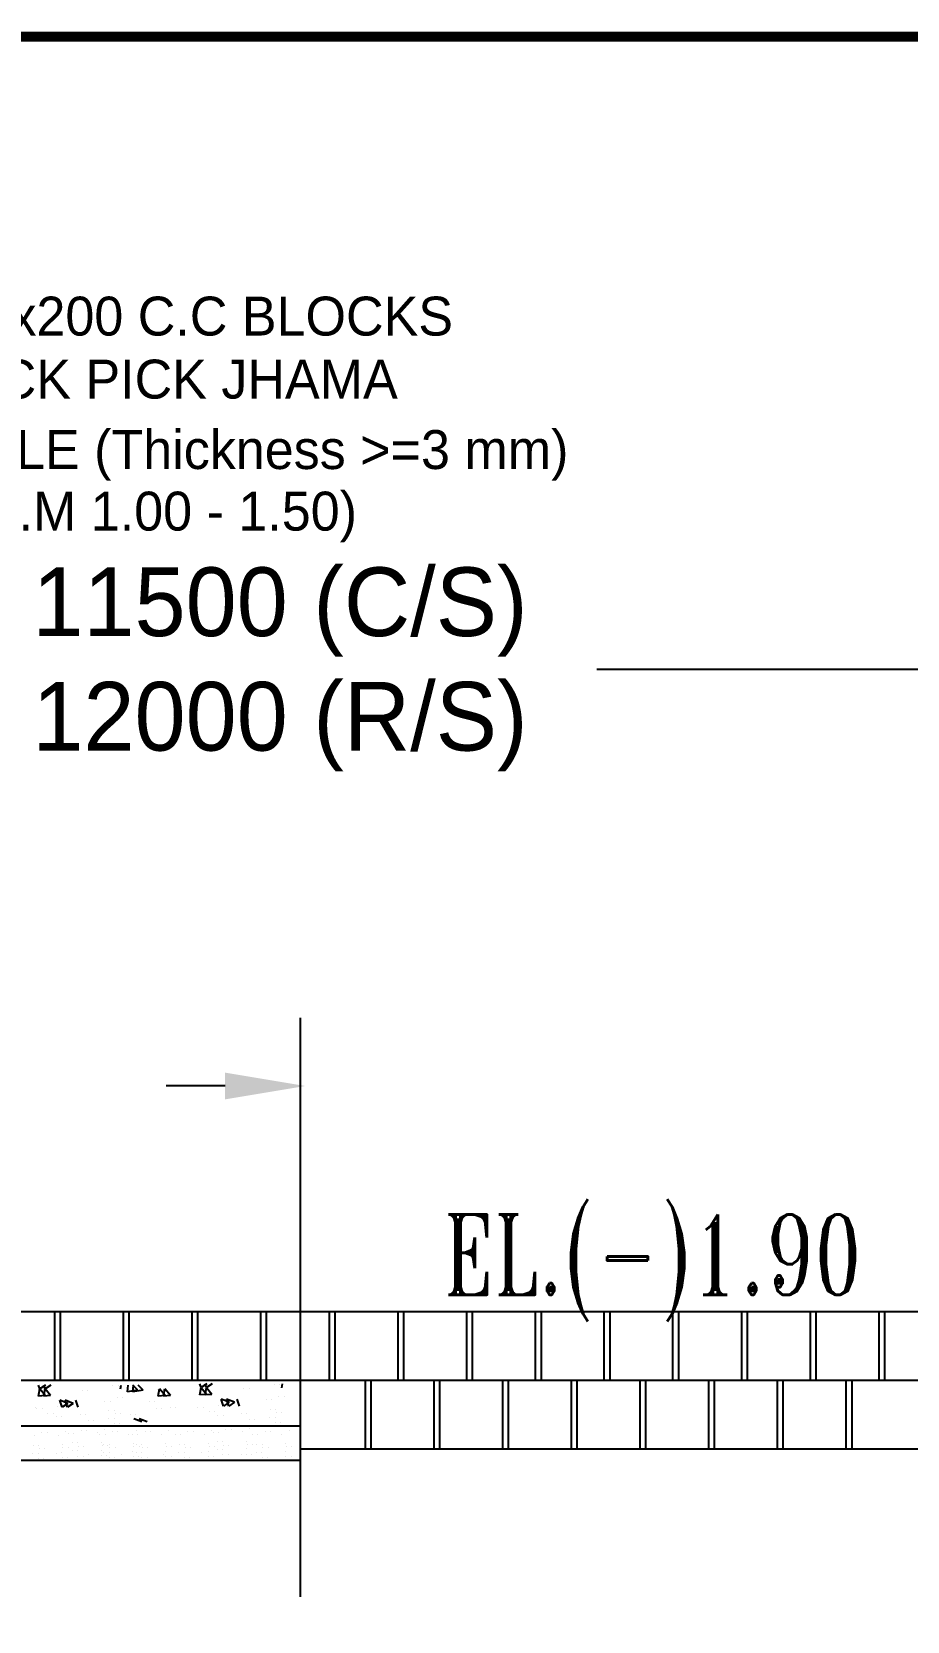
# Model space of a CAD drawing. Extents: x -377620 to 406987, y -326460 to -226264.
# Drawn here: x 356435 to 360259, y -237004 to -230063 of the extents above; entities that cross this region are included whole.
import ezdxf

# ---------------------------------------------------------------- set-up
doc = ezdxf.new("R2010")
doc.units = 0
doc.header["$LTSCALE"] = 300
doc.header["$MEASUREMENT"] = 0
doc.layers.get('DEFPOINTS').update_dxf_attribs({"linetype": 'CONTINUOUS'})
doc.layers.add('LINE', color=7, linetype='CONTINUOUS')
doc.styles.add('BIG', font='ROMANT.SHX')
doc.dimstyles.new('3', dxfattribs={"dimtxt": 225, "dimasz": 350, "dimexe": 100, "dimexo": 25, "dimgap": 9, "dimtad": 0, "dimdec": 0, "dimzin": 0, "dimdsep": 46, "dimtxsty": 'Standard', "dimcen": 0, "dimclrd": 5, "dimclre": 6, "dimclrt": 256, "dimadec": 0, "dimazin": 0, "dimtfac": 1, "dimtdec": 0, "dimtofl": 0, "dimtmove": 2, "dimatfit": 3, "dimfxl": 1, "dimtolj": 1, "dimtzin": 0, "dimarcsym": 0})

# ---------------------------------------------------------------- blocks, each defined once
blk = doc.blocks.new('*D510')
at = {"layer": 'DEFPOINTS', "color": 0}
for p in [(353979.5, -232847.3), (353979.5, -232996.6), (361059.5, -232996.6)]:
    blk.add_point(p, dxfattribs=at)
at = {"layer": 'LINE', "color": 7, "lineweight": -2}
for p, q in [((353979.5, -232971.6), (353979.5, -232747.3)), ((361059.5, -232971.6), (361059.5, -232747.3)), ((354229.5, -232847.3), (356135.5, -232847.3)), ((360809.5, -232847.3), (358903.5, -232847.3))]:
    blk.add_line(p, q, dxfattribs=at)
at = {"layer": 'LINE', "color": 7}
for points in [[(354229.5, -232805.7), (354229.5, -232889), (353979.5, -232847.3)], [(360809.5, -232805.7), (360809.5, -232889), (361059.5, -232847.3)]]:
    blk.add_solid(points, dxfattribs=at)
at = {"layer": 'LINE', "color": 7, "insert": (357519.5, -232847.3), "char_height": 300, "attachment_point": 5}
blk.add_mtext('\\A1;11500 (C/S)\\P12000 (R/S)', dxfattribs=at)
blk = doc.blocks.new('A$C546D0F5F')
at = {"layer": 'LINE'}
for s, p in [('1- LAYER 400x400x200 C.C BLOCKS', (0, 0)), ('OVER 100mm THICK PICK JHAMA', (0, -275.2)), ('CHIPS, GEOTEXTILE (Thickness >=3 mm) ', (0, -582.8)), ('& 100 mm SAND (F.M 1.00 - 1.50)', (-26.9, -851.6))]:
    blk.add_text(s, height=170, dxfattribs=at).set_placement(p)

msp = doc.modelspace()

# ---------------------------------------------------------------- linework, layer by layer
at = {"layer": 'LINE', "color": 7}
for p, q in [((357609.548, -236897.1748), (357609.548, -234368.6661)), ((357279.5811, -234666.7536), (357022.5108, -234666.7536)), ((361059.548, -235652.574), (354159.548, -235652.574)), ((356534.548, -235652.574), (356534.548, -235952.574)), ((356559.548, -235652.574), (356559.548, -235952.574)), ((356834.548, -235652.574), (356834.548, -235952.574)), ((356859.548, -235652.574), (356859.548, -235952.574)), ((357134.548, -235652.574), (357134.548, -235952.574)), ((357159.548, -235652.574), (357159.548, -235952.574)), ((357434.548, -235652.574), (357434.548, -235952.574)), ((357459.548, -235652.574), (357459.548, -235952.574)), ((357734.548, -235652.574), (357734.548, -235952.574)), ((357759.548, -235652.574), (357759.548, -235952.574)), ((358034.548, -235652.574), (358034.548, -235952.574)), ((358059.548, -235652.574), (358059.548, -235952.574)), ((358334.548, -235652.574), (358334.548, -235952.574)), ((358359.548, -235652.574), (358359.548, -235952.574)), ((358634.548, -235652.574), (358634.548, -235952.574)), ((358659.548, -235652.574), (358659.548, -235952.574)), ((358934.548, -235652.574), (358934.548, -235952.574)), ((358959.548, -235652.574), (358959.548, -235952.574)), ((359234.548, -235652.574), (359234.548, -235952.574)), ((359259.548, -235652.574), (359259.548, -235952.574)), ((359534.548, -235652.574), (359534.548, -235952.574)), ((359559.548, -235652.574), (359559.548, -235952.574)), ((359834.548, -235652.574), (359834.548, -235952.574)), ((359859.548, -235652.574), (359859.548, -235952.574)), ((360134.548, -235652.574), (360134.548, -235952.574)), ((360159.548, -235652.574), (360159.548, -235952.574)), ((361059.548, -235952.574), (354279.4612, -235952.574)), ((356470.861, -235989.205), (356465.3991, -235972.927)), ((356494.9649, -235972.927), (356470.852, -235989.1914)), ((356494.1128, -235989.205), (356488.6509, -235972.927)), ((356518.2167, -235972.927), (356494.1038, -235989.1914)), ((356790.0427, -235974.5276), (356790.0427, -235974.5276)), ((356813.2946, -235974.5276), (356813.2946, -235974.5276)), ((356823.0382, -235989.845), (356826.1589, -235972.927)), ((356853.5598, -236002.0557), (356856.9484, -235972.927)), ((356898.0188, -235995.1482), (356876.6977, -235972.927)), ((356876.8116, -236002.0557), (356880.2002, -235972.927)), ((356921.2706, -235995.1482), (356899.9495, -235972.927)), ((357175.3653, -235984.0648), (357169.9033, -235967.7867)), ((357199.4692, -235967.7867), (357175.3562, -235984.0511)), ((357198.6171, -235984.0648), (357193.1552, -235967.7867)), ((357222.721, -235967.7867), (357198.608, -235984.0511)), ((357494.547, -235969.3874), (357494.547, -235969.3874)), ((357517.7988, -235969.3874), (357517.7988, -235969.3874)), ((357527.5424, -235984.7048), (357530.6632, -235967.7867)), ((357891.3882, -235951.6917), (357891.3882, -236251.6917)), ((357916.3882, -235951.6917), (357916.3882, -236251.6917)), ((358191.3882, -235951.6917), (358191.3882, -236251.6917)), ((358216.3882, -235951.6917), (358216.3882, -236251.6917)), ((358491.3882, -235951.6917), (358491.3882, -236251.6917)), ((358516.3882, -235951.6917), (358516.3882, -236251.6917)), ((358791.3882, -235951.6917), (358791.3882, -236251.6917)), ((358816.3882, -235951.6917), (358816.3882, -236251.6917)), ((359091.3882, -235951.6917), (359091.3882, -236251.6917)), ((359116.3882, -235951.6917), (359116.3882, -236251.6917)), ((359391.3882, -235951.6917), (359391.3882, -236251.6917)), ((359416.3882, -235951.6917), (359416.3882, -236251.6917)), ((359691.3882, -235951.6917), (359691.3882, -236251.6917)), ((359716.3882, -235951.6917), (359716.3882, -236251.6917)), ((359991.3882, -235951.6917), (359991.3882, -236251.6917)), ((360016.3882, -235951.6917), (360016.3882, -236251.6917)), ((356462.5632, -235992.9285), (356462.5632, -235992.9285)), ((356494.285, -236018.5918), (356464.3992, -236021.2065)), ((356464.4081, -236021.2214), (356470.1894, -235989.88)), ((356494.285, -236018.5918), (356470.1805, -235989.8651)), ((356485.815, -235992.9285), (356485.815, -235992.9285)), ((356517.5368, -236018.5918), (356487.651, -236021.2065)), ((356487.6599, -236021.2214), (356493.4412, -235989.88)), ((356517.5368, -236018.5918), (356493.4323, -235989.8651)), ((356593.2051, -236052.5034), (356558.1958, -236039.0646)), ((356568.3431, -236069.2939), (356558.2049, -236039.0793)), ((356593.2051, -236052.5034), (356568.334, -236069.2791)), ((356616.4569, -236052.5034), (356581.4477, -236039.0646)), ((356591.5949, -236069.2939), (356581.4568, -236039.0793)), ((356616.4569, -236052.5034), (356591.5858, -236069.2791)), ((356638.0983, -236069.2939), (356627.9602, -236039.0793)), ((356656.8666, -235994.9115), (356656.8666, -235994.9115)), ((356680.1184, -235994.9115), (356680.1184, -235994.9115)), ((356754.1563, -236042.981), (356754.1563, -236042.981)), ((356777.4081, -236042.981), (356777.4081, -236042.981)), ((356809.8004, -236028.5186), (356809.8004, -236028.5186)), ((356833.0522, -236028.5186), (356833.0522, -236028.5186)), ((356898.0188, -235995.1482), (356853.5504, -236002.0448)), ((356921.2706, -235995.1482), (356876.8022, -236002.0448)), ((356948.4597, -236044.964), (356948.4597, -236044.964)), ((356971.7115, -236044.964), (356971.7115, -236044.964)), ((356985.7264, -235992.9285), (356985.7264, -235992.9285)), ((357017.4482, -236018.5918), (356987.5623, -236021.2065)), ((356987.5713, -236021.2214), (356993.3525, -235989.88)), ((357017.4482, -236018.5918), (356993.3436, -235989.8651)), ((357008.9782, -235992.9285), (357008.9782, -235992.9285)), ((357040.7, -236018.5918), (357010.8141, -236021.2065)), ((357010.8231, -236021.2214), (357016.6044, -235989.88)), ((357040.7, -236018.5918), (357016.5954, -235989.8651)), ((357167.0675, -235987.7882), (357167.0675, -235987.7882)), ((357198.7893, -236013.4515), (357168.9034, -236016.0662)), ((357168.9124, -236016.0811), (357174.6937, -235984.7398)), ((357198.7893, -236013.4515), (357174.6847, -235984.7249)), ((357190.3193, -235987.7882), (357190.3193, -235987.7882)), ((357222.0411, -236013.4515), (357192.1553, -236016.0662)), ((357192.1642, -236016.0811), (357197.9455, -235984.7398)), ((357222.0411, -236013.4515), (357197.9366, -235984.7249)), ((357297.7094, -236047.3631), (357262.7001, -236033.9243)), ((357272.8474, -236064.1536), (357262.7092, -236033.9391)), ((357297.7094, -236047.3631), (357272.8382, -236064.1389)), ((357320.9612, -236047.3631), (357285.9519, -236033.9243)), ((357296.0992, -236064.1536), (357285.961, -236033.9391)), ((357320.9612, -236047.3631), (357296.0901, -236064.1389)), ((357342.6026, -236064.1536), (357332.4644, -236033.9391)), ((357361.3708, -235989.7713), (357361.3708, -235989.7713)), ((357384.6227, -235989.7713), (357384.6227, -235989.7713)), ((357458.6606, -236037.8407), (357458.6606, -236037.8407)), ((357481.9124, -236037.8407), (357481.9124, -236037.8407)), ((357514.3046, -236023.3783), (357514.3046, -236023.3783)), ((357537.5565, -236023.3783), (357537.5565, -236023.3783)), ((356452.6492, -236072.1567), (356452.6492, -236072.1567)), ((356456.7987, -236076.79), (356456.7987, -236076.79)), ((356480.0505, -236076.79), (356480.0505, -236076.79)), ((356505.7165, -236094.7116), (356505.7165, -236094.7116)), ((356528.9684, -236094.7116), (356528.9684, -236094.7116)), ((356543.5694, -236108.9653), (356543.5694, -236108.9653)), ((356546.3307, -236066.0067), (356546.3307, -236066.0067)), ((356566.8212, -236108.9653), (356566.8212, -236108.9653)), ((356569.5825, -236066.0067), (356569.5825, -236066.0067)), ((356646.1647, -236101.7205), (356646.1647, -236101.7205)), ((356669.4165, -236101.7205), (356669.4165, -236101.7205)), ((356771.3346, -236118.1994), (356771.3346, -236118.1994)), ((356772.6277, -236083.4342), (356772.6277, -236083.4342)), ((356794.5864, -236118.1994), (356794.5864, -236118.1994)), ((356795.8796, -236083.4342), (356795.8796, -236083.4342)), ((356798.8839, -236098.016), (356798.8839, -236098.016)), ((356822.1358, -236098.016), (356822.1358, -236098.016)), ((356865.9188, -236102.7119), (356865.9188, -236102.7119)), ((356915.8343, -236133.6812), (356880.825, -236120.2424)), ((356889.1706, -236102.7119), (356889.1706, -236102.7119)), ((356939.0861, -236133.6812), (356904.0768, -236120.2424)), ((356979.9618, -236076.79), (356979.9618, -236076.79)), ((357003.2137, -236076.79), (357003.2137, -236076.79)), ((357039.539, -236072.1567), (357039.539, -236072.1567)), ((357062.7908, -236072.1567), (357062.7908, -236072.1567)), ((357161.303, -236071.6497), (357161.303, -236071.6497)), ((357184.5548, -236071.6497), (357184.5548, -236071.6497)), ((357210.2208, -236089.5713), (357210.2208, -236089.5713)), ((357233.4726, -236089.5713), (357233.4726, -236089.5713)), ((357248.0737, -236103.825), (357248.0737, -236103.825)), ((357250.8349, -236060.8664), (357250.8349, -236060.8664)), ((357271.3255, -236103.825), (357271.3255, -236103.825)), ((357274.0868, -236060.8664), (357274.0868, -236060.8664)), ((357350.6689, -236096.5802), (357350.6689, -236096.5802)), ((357373.9208, -236096.5802), (357373.9208, -236096.5802)), ((357475.8388, -236113.0592), (357475.8388, -236113.0592)), ((357477.132, -236078.2939), (357477.132, -236078.2939)), ((357499.0907, -236113.0592), (357499.0907, -236113.0592)), ((357500.3838, -236078.2939), (357500.3838, -236078.2939)), ((357503.3882, -236092.8757), (357503.3882, -236092.8757)), ((357526.64, -236092.8757), (357526.64, -236092.8757)), ((357609.548, -236152.574), (354279.4612, -236152.574)), ((356478.7139, -236180.2751), (356478.7139, -236180.2751)), ((356501.9658, -236180.2751), (356501.9658, -236180.2751)), ((356549.9823, -236191.3949), (356549.9823, -236191.3949)), ((356582.3746, -236176.9325), (356582.3746, -236176.9325)), ((356594.8503, -236184.9315), (356594.8503, -236184.9315)), ((356618.1021, -236184.9315), (356618.1021, -236184.9315)), ((356650.4944, -236170.4691), (356650.4944, -236170.4691)), ((356673.7462, -236170.4691), (356673.7462, -236170.4691)), ((356681.5857, -236128.5302), (356681.5857, -236128.5302)), ((356704.8375, -236128.5302), (356704.8375, -236128.5302)), ((356721.7627, -236181.5889), (356721.7627, -236181.5889)), ((356732.2746, -236189.8345), (356732.2746, -236189.8345)), ((356754.155, -236167.1265), (356754.155, -236167.1265)), ((356755.5264, -236189.8345), (356755.5264, -236189.8345)), ((356787.9187, -236175.372), (356787.9187, -236175.372)), ((356796.1227, -236140.9746), (356796.1227, -236140.9746)), ((356811.1705, -236175.372), (356811.1705, -236175.372)), ((356819.3745, -236140.9746), (356819.3745, -236140.9746)), ((356859.187, -236186.4918), (356859.187, -236186.4918)), ((356874.607, -236189.8345), (356874.607, -236189.8345)), ((356891.5793, -236172.0294), (356891.5793, -236172.0294)), ((356897.8588, -236189.8345), (356897.8588, -236189.8345)), ((356930.2511, -236175.372), (356930.2511, -236175.372)), ((356953.5029, -236175.372), (356953.5029, -236175.372)), ((357001.5195, -236186.4918), (357001.5195, -236186.4918)), ((357033.9117, -236172.0294), (357033.9117, -236172.0294)), ((357061.1114, -236189.8345), (357061.1114, -236189.8345)), ((357084.3633, -236189.8345), (357084.3633, -236189.8345)), ((357116.7555, -236175.372), (357116.7555, -236175.372)), ((357140.0073, -236175.372), (357140.0073, -236175.372)), ((357188.0239, -236186.4918), (357188.0239, -236186.4918)), ((357220.4162, -236172.0294), (357220.4162, -236172.0294)), ((357227.9839, -236180.0285), (357227.9839, -236180.0285)), ((357251.2358, -236180.0285), (357251.2358, -236180.0285)), ((357283.628, -236165.566), (357283.628, -236165.566)), ((357306.8798, -236165.566), (357306.8798, -236165.566)), ((357354.8964, -236176.6858), (357354.8964, -236176.6858)), ((357386.0899, -236123.3899), (357386.0899, -236123.3899)), ((357387.2887, -236162.2234), (357387.2887, -236162.2234)), ((357399.7644, -236189.8345), (357399.7644, -236189.8345)), ((357409.3418, -236123.3899), (357409.3418, -236123.3899)), ((357423.0162, -236189.8345), (357423.0162, -236189.8345)), ((357455.4084, -236175.372), (357455.4084, -236175.372)), ((357478.6603, -236175.372), (357478.6603, -236175.372)), ((357500.6269, -236135.8343), (357500.6269, -236135.8343)), ((357523.8788, -236135.8343), (357523.8788, -236135.8343)), ((357526.6768, -236186.4918), (357526.6768, -236186.4918)), ((357559.0691, -236172.0294), (357559.0691, -236172.0294)), ((356441.5413, -236235.1907), (356441.5413, -236235.1907)), ((356446.3217, -236194.7375), (356446.3217, -236194.7375)), ((356464.7931, -236235.1907), (356464.7931, -236235.1907)), ((356467.7975, -236249.7725), (356467.7975, -236249.7725)), ((356491.0493, -236249.7725), (356491.0493, -236249.7725)), ((356568.4538, -236231.8481), (356568.4538, -236231.8481)), ((356571.4581, -236246.4299), (356571.4581, -236246.4299)), ((356594.71, -236246.4299), (356594.71, -236246.4299)), ((356612.0286, -236260.15), (356612.0286, -236260.15)), ((356613.3217, -236225.3847), (356613.3217, -236225.3847)), ((356635.2804, -236260.15), (356635.2804, -236260.15)), ((356636.5736, -236225.3847), (356636.5736, -236225.3847)), ((356639.5779, -236239.9666), (356639.5779, -236239.9666)), ((356662.8297, -236239.9666), (356662.8297, -236239.9666)), ((356738.941, -236256.8074), (356738.941, -236256.8074)), ((356740.2342, -236222.0421), (356740.2342, -236222.0421)), ((356743.2386, -236236.6239), (356743.2386, -236236.6239)), ((356750.746, -236230.2876), (356750.746, -236230.2876)), ((356766.4904, -236236.6239), (356766.4904, -236236.6239)), ((356773.9978, -236230.2876), (356773.9978, -236230.2876)), ((356777.0022, -236244.8695), (356777.0022, -236244.8695)), ((356800.254, -236244.8695), (356800.254, -236244.8695)), ((356877.6585, -236226.945), (356877.6585, -236226.945)), ((356880.6629, -236241.5269), (356880.6629, -236241.5269)), ((356893.0785, -236230.2876), (356893.0785, -236230.2876)), ((356903.9147, -236241.5269), (356903.9147, -236241.5269)), ((356916.3303, -236230.2876), (356916.3303, -236230.2876)), ((356919.3347, -236244.8695), (356919.3347, -236244.8695)), ((356942.5865, -236244.8695), (356942.5865, -236244.8695)), ((357019.9909, -236226.945), (357019.9909, -236226.945)), ((357022.9953, -236241.5269), (357022.9953, -236241.5269)), ((357046.2471, -236241.5269), (357046.2471, -236241.5269)), ((357079.5829, -236230.2876), (357079.5829, -236230.2876)), ((357102.8347, -236230.2876), (357102.8347, -236230.2876)), ((357105.8391, -236244.8695), (357105.8391, -236244.8695)), ((357129.0909, -236244.8695), (357129.0909, -236244.8695)), ((357206.4954, -236226.945), (357206.4954, -236226.945)), ((357209.4997, -236241.5269), (357209.4997, -236241.5269)), ((357232.7515, -236241.5269), (357232.7515, -236241.5269)), ((357245.1622, -236255.2469), (357245.1622, -236255.2469)), ((357246.4554, -236220.4817), (357246.4554, -236220.4817)), ((357268.4141, -236255.2469), (357268.4141, -236255.2469)), ((357269.7072, -236220.4817), (357269.7072, -236220.4817)), ((357272.7116, -236235.0635), (357272.7116, -236235.0635)), ((357295.9634, -236235.0635), (357295.9634, -236235.0635)), ((357372.0747, -236251.9043), (357372.0747, -236251.9043)), ((357373.3679, -236217.139), (357373.3679, -236217.139)), ((357376.3722, -236231.7209), (357376.3722, -236231.7209)), ((357399.624, -236231.7209), (357399.624, -236231.7209)), ((357418.2358, -236230.2876), (357418.2358, -236230.2876)), ((357441.4876, -236230.2876), (357441.4876, -236230.2876)), ((357444.492, -236244.8695), (357444.492, -236244.8695)), ((357467.7438, -236244.8695), (357467.7438, -236244.8695)), ((357545.1483, -236226.945), (357545.1483, -236226.945)), ((357548.1526, -236241.5269), (357548.1526, -236241.5269)), ((357571.4045, -236241.5269), (357571.4045, -236241.5269)), ((361059.548, -236252.574), (357609.548, -236252.574)), ((357609.548, -236302.574), (353929.4612, -236302.574)), ((356440.2481, -236269.956), (356440.2481, -236269.956)), ((356463.5, -236269.956), (356463.5, -236269.956)), ((356465.0362, -236292.7311), (356465.0362, -236292.7311)), ((356488.288, -236292.7311), (356488.288, -236292.7311)), ((356545.5315, -236270.4808), (356545.5315, -236270.4808)), ((356567.1606, -236266.6133), (356567.1606, -236266.6133)), ((356568.6969, -236289.3885), (356568.6969, -236289.3885)), ((356591.9487, -236289.3885), (356591.9487, -236289.3885)), ((356636.8167, -236282.9251), (356636.8167, -236282.9251)), ((356660.0685, -236282.9251), (356660.0685, -236282.9251)), ((356682.9558, -236275.3837), (356682.9558, -236275.3837)), ((356740.4773, -236279.5825), (356740.4773, -236279.5825)), ((356749.4529, -236265.0529), (356749.4529, -236265.0529)), ((356763.7291, -236279.5825), (356763.7291, -236279.5825)), ((356772.7047, -236265.0529), (356772.7047, -236265.0529)), ((356774.241, -236287.8281), (356774.241, -236287.8281)), ((356797.4928, -236287.8281), (356797.4928, -236287.8281)), ((356825.2882, -236275.3837), (356825.2882, -236275.3837)), ((356876.3653, -236261.7103), (356876.3653, -236261.7103)), ((356877.9016, -236284.4854), (356877.9016, -236284.4854)), ((356891.7853, -236265.0529), (356891.7853, -236265.0529)), ((356901.1534, -236284.4854), (356901.1534, -236284.4854)), ((356915.0371, -236265.0529), (356915.0371, -236265.0529)), ((356916.5734, -236287.8281), (356916.5734, -236287.8281)), ((356939.8252, -236287.8281), (356939.8252, -236287.8281)), ((357011.7926, -236275.3837), (357011.7926, -236275.3837)), ((357018.6978, -236261.7103), (357018.6978, -236261.7103)), ((357020.234, -236284.4854), (357020.234, -236284.4854)), ((357043.4859, -236284.4854), (357043.4859, -236284.4854)), ((357078.2897, -236265.0529), (357078.2897, -236265.0529)), ((357101.5415, -236265.0529), (357101.5415, -236265.0529)), ((357103.0778, -236287.8281), (357103.0778, -236287.8281)), ((357126.3296, -236287.8281), (357126.3296, -236287.8281)), ((357178.6651, -236265.5777), (357178.6651, -236265.5777)), ((357205.2022, -236261.7103), (357205.2022, -236261.7103)), ((357206.7385, -236284.4854), (357206.7385, -236284.4854)), ((357229.9903, -236284.4854), (357229.9903, -236284.4854)), ((357269.9503, -236278.0221), (357269.9503, -236278.0221)), ((357293.2021, -236278.0221), (357293.2021, -236278.0221)), ((357350.4456, -236275.3837), (357350.4456, -236275.3837)), ((357373.611, -236274.6794), (357373.611, -236274.6794)), ((357396.8628, -236274.6794), (357396.8628, -236274.6794)), ((357416.9427, -236265.0529), (357416.9427, -236265.0529)), ((357440.1945, -236265.0529), (357440.1945, -236265.0529)), ((357441.7307, -236287.8281), (357441.7307, -236287.8281)), ((357464.9826, -236287.8281), (357464.9826, -236287.8281)), ((357543.8551, -236261.7103), (357543.8551, -236261.7103)), ((357545.3914, -236284.4854), (357545.3914, -236284.4854)), ((357568.6432, -236284.4854), (357568.6432, -236284.4854))]:
    msp.add_line(p, q, dxfattribs=at)
at = {"layer": 'LINE', "color": 7, "lineweight": 40, "const_width": 42.8247}
msp.add_lwpolyline([(346459.958, -272870.4538), (406965.158, -272870.4538), (406965.158, -230084.6338), (346459.958, -230084.6338)], close=True, dxfattribs=at)
at = {"layer": 'LINE', "color": 7}
msp.add_solid([(357279.5811, -234725.087), (357279.5811, -234608.4203), (357629.5811, -234666.7536)], dxfattribs=at)

# ---------------------------------------------------------------- block references
msp.add_blockref('A$C546D0F5F', (354395.985, -231389.7496), dxfattribs=at)

# ---------------------------------------------------------------- texts
at = {"layer": 'LINE', "color": 7, "style": 'BIG', "width": 0.7}
msp.add_text('EL.(-)1.90', height=350, dxfattribs=at).set_placement((358234.2473, -235578.3179))

# ---------------------------------------------------------------- dimensions: what is measured, and where the dimension line sits
at = {"layer": 'LINE', "color": 7}
dim = msp.add_linear_dim(base=(353979.4612, -232847.3258), p1=(361059.548, -232996.6052), p2=(353979.4612, -232996.6052), text='11500 (C/S)\\P12000 (R/S)', dimstyle='3', override={"dimtxt": 300, "dimasz": 250, "dimclrd": 7, "dimclre": 7, "dimclrt": 7}, dxfattribs=at)
dim.commit()
dim.dimension.update_dxf_attribs({"geometry": '*D510', "text_midpoint": (357519.5046, -232847.3258)})

doc.saveas('drawing.dxf')
